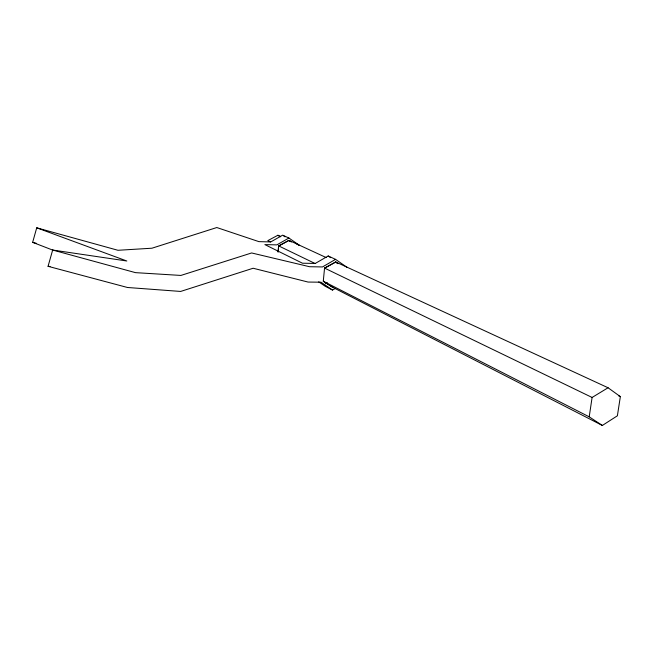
<?xml version="1.0" encoding="UTF-8"?>
<svg xmlns="http://www.w3.org/2000/svg" width="653" height="653" viewBox="0 0 653 653"><rect width="100%" height="100%" fill="white"/><g stroke="black" fill="none" stroke-linecap="round" stroke-linejoin="round"><path stroke-width="0.98" d="M278.08 251.968L278.611 246.026L288.797 240.451L290.397 241.545M278.137 251.911L278.676 245.903L289.01 240.386L326.165 257.543M602.344 425.462L589.21 416.834L323.276 281.214L333.226 287.565L602.344 425.462L617.387 415.79L620.35 396.616L608.065 387.76L335.773 261.984L324.557 268.089L323.276 281.214L333.014 287.614M589.21 416.834L592.1 397.465L608.065 387.76M52.55 250.034L32.65 242.336L36.723 227.815L117.956 250.287L151.937 248.213L216.804 227.538L258.89 241.634L270.742 241.928L282.651 235.162L288.912 238.027L299.58 245.414M335.111 288.544L332.524 290.063L321.007 282.202L308.085 282.055L253.127 268.244L180.636 291.442L127.482 287.491L48.061 266.31L52.664 250.034L126.813 260.996L36.723 227.815M347.004 267.338L335.569 259.355L322.492 266.938L309.538 266.718L251.625 252.956L180.897 275.435L135.481 272.644L52.664 250.034M335.569 259.355L328.181 255.976L315.26 263.437L302.461 263.216L264.873 244.597L276.864 244.883L288.912 238.027M325.341 283.68L327.251 282.61M324.5 268.236L335.552 262.065L337.919 263.69M280.676 236.533L277.909 235.251L267.787 240.639L270.497 241.945M48.061 266.31L50.044 266.514M32.65 242.336L36.56 243.398M296.854 244.157L298.666 244.997M618.505 395.751L620.35 396.616M278.676 245.903L315.089 263.51M324.557 268.089L592.1 397.465M332.524 290.063L325.21 286.275L318.705 281.835M289.01 240.386L291.393 242.01M277.909 235.251L280.251 236.851M335.773 261.984L338.115 263.592M283.459 235.725L285.092 236.851M328.181 255.976L330.606 257.666"/></g></svg>
